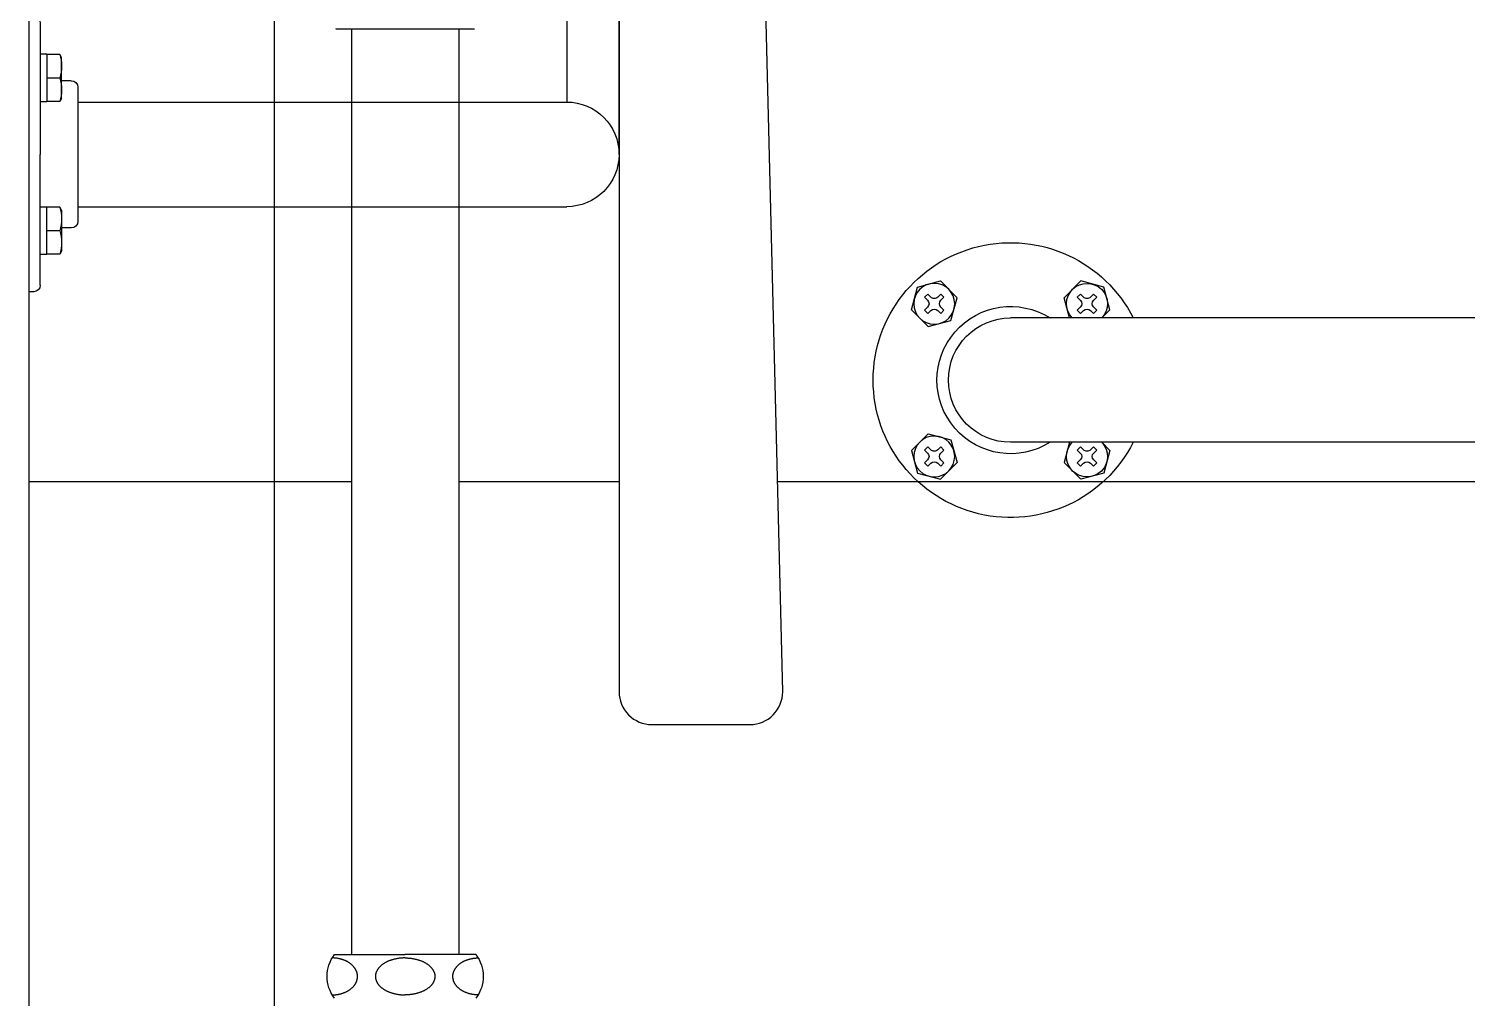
# Model space of a CAD drawing. Header units: millimetres. Extents: x 2213 to 82676, y 1050 to 28650.
# Drawn here: x 29693.6 to 30133.1, y 16929.4 to 17225.8 of the extents above; entities that cross this region are included whole.
import ezdxf

# ---------------------------------------------------------------- set-up
doc = ezdxf.new("R2010")
doc.units = ezdxf.units.MM
doc.header["$LTSCALE"] = 200
doc.linetypes.add('CEN', pattern=[62, 60, -1, 0, -1])
for name, color, linetype in [('01-CEN', 1, 'CEN'), ('01HAT', 8, 'Continuous'), ('2', 2, 'Continuous'), ('A-FIX', 5, 'Continuous')]:
    doc.layers.add(name, color=color, linetype=linetype)

# ---------------------------------------------------------------- blocks, each defined once
blk = doc.blocks.new('수직수평손잡이 정면모습')
for p, q in [((17816.67, 31221.63), (17818.54, 31228.6)), ((17818.54, 31228.6), (17825.51, 31230.46)), ((17825.51, 31230.46), (17830.61, 31225.36)), ((17863.34, 31225.36), (17868.44, 31230.46)), ((17875.41, 31228.6), (17868.44, 31230.46)), ((17877.28, 31221.63), (17875.41, 31228.6)), ((17821.66, 31226.46), (17820.67, 31225.47)), ((17820.67, 31225.47), (17821.59, 31224.55)), ((17821.59, 31222.43), (17820.67, 31221.51)), ((17821.66, 31226.46), (17822.58, 31225.54)), ((17825.62, 31226.46), (17824.7, 31225.54)), ((17825.62, 31226.46), (17826.61, 31225.47)), ((17826.61, 31225.47), (17825.69, 31224.55)), ((17825.69, 31222.43), (17826.61, 31221.51)), ((17828.95, 31219.16), (17830.61, 31225.36)), ((17865.21, 31218.39), (17863.34, 31225.36)), ((17867.34, 31225.47), (17868.33, 31226.46)), ((17867.34, 31225.47), (17868.26, 31224.55)), ((17867.34, 31221.51), (17868.26, 31222.43)), ((17868.33, 31226.46), (17869.25, 31225.54)), ((17871.37, 31225.54), (17872.29, 31226.46)), ((17872.29, 31226.46), (17873.28, 31225.47)), ((17872.36, 31224.55), (17873.28, 31225.47)), ((17872.36, 31222.43), (17873.28, 31221.51)), ((17305.98, 31219.16), (17846.98, 31219.16)), ((17816.67, 31221.63), (17819.14, 31219.16)), ((17820.67, 31221.51), (17821.66, 31220.52)), ((17822.58, 31221.44), (17821.66, 31220.52)), ((17824.7, 31221.44), (17825.62, 31220.52)), ((17826.61, 31221.51), (17825.62, 31220.52)), ((17872.18, 31216.52), (17865.21, 31218.39)), ((17867.34, 31221.51), (17868.33, 31220.52)), ((17868.33, 31220.52), (17869.25, 31221.44)), ((17871.37, 31221.44), (17872.29, 31220.52)), ((17872.18, 31216.52), (17877.28, 31221.63)), ((17872.29, 31220.52), (17873.28, 31221.51)), ((17872.18, 31183.79), (17865.21, 31181.93)), ((17872.18, 31183.79), (17877.28, 31178.69)), ((17307.98, 31181.16), (17846.98, 31181.16)), ((17816.67, 31178.69), (17819.14, 31181.16)), ((17816.67, 31178.69), (17818.54, 31171.72)), ((17820.67, 31178.8), (17821.66, 31179.79)), ((17821.59, 31177.88), (17820.67, 31178.8)), ((17822.58, 31178.87), (17821.66, 31179.79)), ((17824.7, 31178.87), (17825.62, 31179.79)), ((17826.61, 31178.8), (17825.62, 31179.79)), ((17825.69, 31177.88), (17826.61, 31178.8)), ((17828.95, 31181.16), (17830.61, 31174.96)), ((17865.21, 31181.93), (17863.34, 31174.96)), ((17867.34, 31178.8), (17868.33, 31179.79)), ((17867.34, 31178.8), (17868.26, 31177.88)), ((17868.33, 31179.79), (17869.25, 31178.87)), ((17871.37, 31178.87), (17872.29, 31179.79)), ((17872.29, 31179.79), (17873.28, 31178.8)), ((17872.36, 31177.88), (17873.28, 31178.8)), ((17877.28, 31178.69), (17875.41, 31171.72)), ((17820.67, 31174.84), (17821.59, 31175.76)), ((17821.66, 31173.85), (17820.67, 31174.84)), ((17821.66, 31173.85), (17822.58, 31174.77)), ((17825.62, 31173.85), (17824.7, 31174.77)), ((17825.51, 31169.85), (17830.61, 31174.96)), ((17825.62, 31173.85), (17826.61, 31174.84)), ((17826.61, 31174.84), (17825.69, 31175.76)), ((17863.34, 31174.96), (17868.44, 31169.85)), ((17867.34, 31174.84), (17868.26, 31175.76)), ((17867.34, 31174.84), (17868.33, 31173.85)), ((17868.33, 31173.85), (17869.25, 31174.77)), ((17871.37, 31174.77), (17872.29, 31173.85)), ((17872.29, 31173.85), (17873.28, 31174.84)), ((17872.36, 31175.76), (17873.28, 31174.84)), ((17818.54, 31171.72), (17825.51, 31169.85)), ((17875.41, 31171.72), (17868.44, 31169.85))]:
    blk.add_line(p, q)
for centre in [(17870.31, 31223.49), (17870.31, 31176.82)]:
    blk.add_circle(centre, 6.25)
for centre, radius, start, end in [((17846.98, 31200.16), 42, 206.8965, 153.1035), ((17823.64, 31223.49), 6.25, 316.0903, 223.9097), ((17820.53, 31223.49), 1.5, 315, 45), ((17823.64, 31226.6), 1.5, 225, 315), ((17826.75, 31223.49), 1.5, 135, 225), ((17846.98, 31200.16), 22.5, 237.6125, 122.3875), ((17867.2, 31223.49), 1.5, 315, 45), ((17870.31, 31226.6), 1.5, 225, 315), ((17873.42, 31223.49), 1.5, 135, 225), ((17823.64, 31220.38), 1.5, 45, 135), ((17846.98, 31200.16), 19, 270, 90), ((17870.31, 31220.38), 1.5, 45, 135), ((17823.64, 31176.82), 6.25, 136.0903, 43.9097), ((17823.64, 31179.94), 1.5, 225, 315), ((17870.31, 31179.94), 1.5, 225, 315), ((17820.53, 31176.82), 1.5, 315, 45), ((17823.64, 31173.71), 1.5, 45, 135), ((17826.75, 31176.82), 1.5, 135, 225), ((17867.2, 31176.82), 1.5, 315, 45), ((17870.31, 31173.71), 1.5, 45, 135), ((17873.42, 31176.82), 1.5, 135, 225)]:
    blk.add_arc(centre, radius, start, end)
blk = doc.blocks.new('등받이')
for p, q in [((18143.48, 31240.16), (18143.48, 31200.16)), ((18145.48, 31242.16), (18146.98, 31242.16)), ((18146.98, 31242.16), (18146.98, 31158.16)), ((18136.98, 31229.74), (18137.54, 31230.71)), ((18136.98, 31217.24), (18136.98, 31229.74)), ((18137.54, 31230.71), (18141.48, 31230.71)), ((18141.48, 31230.74), (18143.48, 31230.74)), ((18141.48, 31230.74), (18141.48, 31216.24)), ((18133.98, 31222.66), (18136.98, 31222.66)), ((18137.54, 31223.49), (18141.48, 31223.49)), ((18131.98, 31220.66), (18131.98, 31179.66)), ((18131.98, 31216.16), (17982.63, 31216.16)), ((18136.98, 31217.24), (18137.54, 31216.28)), ((18137.54, 31216.28), (18141.48, 31216.28)), ((18141.48, 31216.24), (18143.48, 31216.24)), ((18143.48, 31160.16), (18143.48, 31200.16)), ((18131.98, 31184.16), (17982.63, 31184.16)), ((18136.98, 31183.07), (18137.54, 31184.04)), ((18136.98, 31183.07), (18136.98, 31170.57)), ((18137.54, 31184.04), (18141.48, 31184.04)), ((18141.48, 31184.07), (18143.48, 31184.07)), ((18141.48, 31169.57), (18141.48, 31184.07)), ((18133.98, 31177.66), (18136.98, 31177.66)), ((18137.54, 31176.82), (18141.48, 31176.82)), ((18136.98, 31170.57), (18137.54, 31169.61)), ((18137.54, 31169.61), (18141.48, 31169.61)), ((18141.48, 31169.57), (18143.48, 31169.57)), ((18145.48, 31158.16), (18146.98, 31158.16))]:
    blk.add_line(p, q)
blk.add_lwpolyline([(17936.63, 31451.14), (17956.63, 31451.14, -0.414214), (17966.63, 31441.14), (17966.63, 31035.9, -0.414214), (17956.63, 31025.9), (17926.63, 31025.9, -0.414214), (17916.63, 31035.9), (17926.63, 31441.14, -0.414214)], format="xyb", close=True)
blk.add_lwpolyline([(17966.63, 31200.16), (17966.63, 31399.99), (17982.63, 31399.99), (17982.63, 31216.16)])
for centre, radius, start, end in [((18145.48, 31240.16), 2, 90, 180), ((18148.91, 31227.1), 11.93, 162.4016, 197.5984), ((18133.98, 31220.66), 2, 90, 180), ((18148.91, 31219.88), 11.93, 162.4016, 197.5984), ((17982.63, 31200.16), 16, 90, 270), ((18148.91, 31180.43), 11.93, 162.4016, 197.5984), ((18133.98, 31179.66), 2, 180, 270), ((18148.91, 31173.22), 11.93, 162.4016, 197.5984), ((18145.48, 31160.16), 2, 180, 270)]:
    blk.add_arc(centre, radius, start, end)
blk = doc.blocks.new('A$C657279D5')
at = {"linetype": 'Continuous'}
for p, q in [((-135.89901, 738.274336), (-94.101081, 738.274336)), ((-131.424824, 738.274336), (-131.424824, 455.415929)), ((-98.575267, 738.274336), (-98.575267, 455.415929)), ((-136.557522, 455.415929), (-115, 455.415929)), ((-93.442478, 455.415929), (-115, 455.415929))]:
    blk.add_line(p, q, dxfattribs=at)
for points in [[(-137.335861, 443.096973), (-137.197261, 443.097973), (-137.057661, 443.100973), (-136.917261, 443.105973), (-136.776261, 443.111973), (-136.633261, 443.120973), (-136.491261, 443.130973), (-136.347261, 443.142973), (-136.203261, 443.157973), (-136.059261, 443.173973), (-135.914261, 443.192973), (-135.768261, 443.213973), (-135.623261, 443.235973), (-135.477261, 443.260973), (-135.331261, 443.288973), (-135.186261, 443.317973), (-135.040261, 443.349973), (-134.894261, 443.383973), (-134.749261, 443.419973), (-134.604261, 443.457973), (-134.460261, 443.498973), (-134.316261, 443.541973), (-134.172261, 443.586973), (-134.030261, 443.634973), (-133.888261, 443.683973), (-133.748261, 443.735973), (-133.608261, 443.790973), (-133.469261, 443.846973), (-133.332261, 443.905973), (-133.196261, 443.966973), (-133.062261, 444.029973), (-132.929261, 444.094973), (-132.798261, 444.161973), (-132.668261, 444.230973), (-132.540261, 444.302973), (-132.414261, 444.375973), (-132.291261, 444.451973), (-132.169261, 444.528973), (-132.049261, 444.607973), (-131.932261, 444.688973), (-131.817261, 444.771973), (-131.704261, 444.855973), (-131.594261, 444.942973), (-131.487261, 445.029973), (-131.382261, 445.119973), (-131.279261, 445.209973), (-131.180261, 445.302973), (-131.083261, 445.395973), (-130.989261, 445.490973), (-130.898261, 445.586973), (-130.810261, 445.683973), (-130.725261, 445.782973), (-130.642261, 445.881973), (-130.563261, 445.981973), (-130.487261, 446.082973), (-130.414261, 446.184973), (-130.344261, 446.287973), (-130.277261, 446.390973), (-130.213261, 446.494973), (-130.153261, 446.599973), (-130.095261, 446.703973), (-130.041261, 446.809973), (-129.990261, 446.914973), (-129.942261, 447.020973), (-129.896261, 447.126973), (-129.854261, 447.232973), (-129.815261, 447.338973), (-129.780261, 447.444973), (-129.747261, 447.550973), (-129.717261, 447.656973), (-129.690261, 447.761973), (-129.665261, 447.866973), (-129.644261, 447.971973), (-129.626261, 448.076973), (-129.610261, 448.180973), (-129.597261, 448.284973), (-129.587261, 448.387973), (-129.579261, 448.489973), (-129.574261, 448.591973), (-129.572261, 448.692973), (-129.572261, 448.793973), (-129.574261, 448.894973), (-129.579261, 448.996973), (-129.587261, 449.098973), (-129.597261, 449.201973), (-129.610261, 449.305973), (-129.626261, 449.409973), (-129.644261, 449.513973), (-129.665261, 449.618973), (-129.690261, 449.724973), (-129.717261, 449.829973), (-129.747261, 449.935973), (-129.780261, 450.041973), (-129.815261, 450.147973), (-129.854261, 450.253973), (-129.896261, 450.359973), (-129.942261, 450.465973), (-129.990261, 450.571973), (-130.041261, 450.676973), (-130.095261, 450.781973), (-130.153261, 450.886973), (-130.213261, 450.991973), (-130.277261, 451.094973), (-130.344261, 451.198973), (-130.414261, 451.300973), (-130.487261, 451.402973), (-130.563261, 451.504973), (-130.642261, 451.604973), (-130.725261, 451.703973), (-130.810261, 451.801973), (-130.898261, 451.899973), (-130.989261, 451.995973), (-131.083261, 452.090973), (-131.180261, 452.183973), (-131.279261, 452.275973), (-131.382261, 452.366973), (-131.487261, 452.455973), (-131.594261, 452.543973), (-131.704261, 452.629973), (-131.817261, 452.714973), (-131.932261, 452.797973), (-132.049261, 452.878973), (-132.169261, 452.957973), (-132.291261, 453.034973), (-132.414261, 453.109973), (-132.540261, 453.183973), (-132.668261, 453.254973), (-132.798261, 453.324973), (-132.929261, 453.391973), (-133.062261, 453.456973), (-133.196261, 453.519973), (-133.332261, 453.580973), (-133.469261, 453.639973), (-133.608261, 453.695973), (-133.748261, 453.749973), (-133.888261, 453.801973), (-134.030261, 453.851973), (-134.172261, 453.899973), (-134.316261, 453.944973), (-134.460261, 453.987973), (-134.604261, 454.027973), (-134.749261, 454.066973), (-134.894261, 454.102973), (-135.040261, 454.136973), (-135.186261, 454.168973), (-135.331261, 454.197973), (-135.477261, 454.224973), (-135.623261, 454.249973), (-135.768261, 454.272973), (-135.914261, 454.293973), (-136.059261, 454.312973), (-136.203261, 454.328973), (-136.347261, 454.342973), (-136.491261, 454.355973), (-136.633261, 454.365973), (-136.776261, 454.374973), (-136.917261, 454.380973), (-137.057661, 454.385973), (-137.197261, 454.388973), (-137.335861, 454.388973)], [(-115.000261, 454.388973), (-115.162261, 454.388973), (-115.325261, 454.385973), (-115.490261, 454.380973), (-115.655261, 454.374973), (-115.821261, 454.365973), (-115.988261, 454.355973), (-116.156261, 454.342973), (-116.325261, 454.328973), (-116.494261, 454.312973), (-116.663261, 454.293973), (-116.833261, 454.272973), (-117.004261, 454.249973), (-117.174261, 454.224973), (-117.345261, 454.197973), (-117.515261, 454.168973), (-117.686261, 454.136973), (-117.856261, 454.102973), (-118.026261, 454.066973), (-118.196261, 454.027973), (-118.365261, 453.987973), (-118.533261, 453.944973), (-118.701261, 453.899973), (-118.867261, 453.851973), (-119.033261, 453.801973), (-119.198261, 453.749973), (-119.361261, 453.695973), (-119.523261, 453.639973), (-119.684261, 453.580973), (-119.843261, 453.519973), (-120.000261, 453.456973), (-120.156261, 453.391973), (-120.309261, 453.324973), (-120.461261, 453.254973), (-120.610261, 453.183973), (-120.758261, 453.109973), (-120.903261, 453.034973), (-121.045261, 452.957973), (-121.185261, 452.878973), (-121.322261, 452.797973), (-121.457261, 452.714973), (-121.588261, 452.629973), (-121.717261, 452.543973), (-121.843261, 452.455973), (-121.966261, 452.366973), (-122.086261, 452.275973), (-122.202261, 452.183973), (-122.316261, 452.090973), (-122.425261, 451.995973), (-122.532261, 451.899973), (-122.635261, 451.801973), (-122.735261, 451.703973), (-122.831261, 451.604973), (-122.924261, 451.504973), (-123.013261, 451.402973), (-123.098261, 451.300973), (-123.180261, 451.198973), (-123.258261, 451.094973), (-123.333261, 450.991973), (-123.404261, 450.886973), (-123.471261, 450.781973), (-123.535261, 450.676973), (-123.595261, 450.571973), (-123.651261, 450.465973), (-123.704261, 450.359973), (-123.753261, 450.253973), (-123.799261, 450.147973), (-123.841261, 450.041973), (-123.879261, 449.935973), (-123.914261, 449.829973), (-123.946261, 449.724973), (-123.974261, 449.618973), (-123.999261, 449.513973), (-124.021261, 449.409973), (-124.039261, 449.305973), (-124.054261, 449.201973), (-124.066261, 449.098973), (-124.075261, 448.996973), (-124.081261, 448.894973), (-124.084261, 448.793973), (-124.084261, 448.692973), (-124.081261, 448.591973), (-124.075261, 448.489973), (-124.066261, 448.387973), (-124.054261, 448.284973), (-124.039261, 448.180973), (-124.021261, 448.076973), (-123.999261, 447.971973), (-123.974261, 447.866973), (-123.946261, 447.761973), (-123.914261, 447.656973), (-123.879261, 447.550973), (-123.841261, 447.444973), (-123.799261, 447.338973), (-123.753261, 447.232973), (-123.704261, 447.126973), (-123.651261, 447.020973), (-123.595261, 446.914973), (-123.535261, 446.809973), (-123.471261, 446.703973), (-123.404261, 446.599973), (-123.333261, 446.494973), (-123.258261, 446.390973), (-123.180261, 446.287973), (-123.098261, 446.184973), (-123.013261, 446.082973), (-122.924261, 445.981973), (-122.831261, 445.881973), (-122.735261, 445.782973), (-122.635261, 445.683973), (-122.532261, 445.586973), (-122.425261, 445.490973), (-122.316261, 445.395973), (-122.202261, 445.302973), (-122.086261, 445.209973), (-121.966261, 445.119973), (-121.843261, 445.029973), (-121.717261, 444.942973), (-121.588261, 444.855973), (-121.457261, 444.771973), (-121.322261, 444.688973), (-121.185261, 444.607973), (-121.045261, 444.528973), (-120.903261, 444.451973), (-120.758261, 444.375973), (-120.610261, 444.302973), (-120.461261, 444.230973), (-120.309261, 444.161973), (-120.156261, 444.094973), (-120.000261, 444.029973), (-119.843261, 443.966973), (-119.684261, 443.905973), (-119.523261, 443.846973), (-119.361261, 443.790973), (-119.198261, 443.735973), (-119.033261, 443.683973), (-118.867261, 443.634973), (-118.701261, 443.586973), (-118.533261, 443.541973), (-118.365261, 443.498973), (-118.196261, 443.457973), (-118.026261, 443.419973), (-117.856261, 443.383973), (-117.686261, 443.349973), (-117.515261, 443.317973), (-117.345261, 443.288973), (-117.174261, 443.260973), (-117.004261, 443.235973), (-116.833261, 443.213973), (-116.663261, 443.192973), (-116.494261, 443.173973), (-116.325261, 443.157973), (-116.156261, 443.142973), (-115.988261, 443.130973), (-115.821261, 443.120973), (-115.655261, 443.111973), (-115.490261, 443.105973), (-115.325261, 443.100973), (-115.162261, 443.097973), (-115.000261, 443.096973)], [(-115.000261, 454.388973), (-114.838261, 454.388973), (-114.674261, 454.385973), (-114.510261, 454.380973), (-114.345261, 454.374973), (-114.178261, 454.365973), (-114.011261, 454.355973), (-113.843261, 454.342973), (-113.675261, 454.328973), (-113.506261, 454.312973), (-113.336261, 454.293973), (-113.166261, 454.272973), (-112.996261, 454.249973), (-112.825261, 454.224973), (-112.655261, 454.197973), (-112.484261, 454.168973), (-112.314261, 454.136973), (-112.143261, 454.102973), (-111.973261, 454.066973), (-111.804261, 454.027973), (-111.635261, 453.987973), (-111.466261, 453.944973), (-111.299261, 453.899973), (-111.132261, 453.851973), (-110.966261, 453.801973), (-110.802261, 453.749973), (-110.638261, 453.695973), (-110.476261, 453.639973), (-110.316261, 453.580973), (-110.157261, 453.519973), (-109.999261, 453.456973), (-109.844261, 453.391973), (-109.690261, 453.324973), (-109.539261, 453.254973), (-109.389261, 453.183973), (-109.242261, 453.109973), (-109.097261, 453.034973), (-108.955261, 452.957973), (-108.815261, 452.878973), (-108.677261, 452.797973), (-108.543261, 452.714973), (-108.411261, 452.629973), (-108.282261, 452.543973), (-108.156261, 452.455973), (-108.033261, 452.366973), (-107.914261, 452.275973), (-107.797261, 452.183973), (-107.684261, 452.090973), (-107.574261, 451.995973), (-107.467261, 451.899973), (-107.364261, 451.801973), (-107.265261, 451.703973), (-107.168261, 451.604973), (-107.076261, 451.504973), (-106.987261, 451.402973), (-106.901261, 451.300973), (-106.819261, 451.198973), (-106.741261, 451.094973), (-106.667261, 450.991973), (-106.596261, 450.886973), (-106.528261, 450.781973), (-106.465261, 450.676973), (-106.405261, 450.571973), (-106.348261, 450.465973), (-106.296261, 450.359973), (-106.246261, 450.253973), (-106.201261, 450.147973), (-106.159261, 450.041973), (-106.120261, 449.935973), (-106.085261, 449.829973), (-106.054261, 449.724973), (-106.025261, 449.618973), (-106.000261, 449.513973), (-105.979261, 449.409973), (-105.961261, 449.305973), (-105.945261, 449.201973), (-105.933261, 449.098973), (-105.925261, 448.996973), (-105.919261, 448.894973), (-105.916261, 448.793973), (-105.916261, 448.692973), (-105.919261, 448.591973), (-105.925261, 448.489973), (-105.933261, 448.387973), (-105.945261, 448.284973), (-105.961261, 448.180973), (-105.979261, 448.076973), (-106.000261, 447.971973), (-106.025261, 447.866973), (-106.054261, 447.761973), (-106.085261, 447.656973), (-106.120261, 447.550973), (-106.159261, 447.444973), (-106.201261, 447.338973), (-106.246261, 447.232973), (-106.296261, 447.126973), (-106.348261, 447.020973), (-106.405261, 446.914973), (-106.465261, 446.809973), (-106.528261, 446.703973), (-106.596261, 446.599973), (-106.667261, 446.494973), (-106.741261, 446.390973), (-106.819261, 446.287973), (-106.901261, 446.184973), (-106.987261, 446.082973), (-107.076261, 445.981973), (-107.168261, 445.881973), (-107.265261, 445.782973), (-107.364261, 445.683973), (-107.467261, 445.586973), (-107.574261, 445.490973), (-107.684261, 445.395973), (-107.797261, 445.302973), (-107.914261, 445.209973), (-108.033261, 445.119973), (-108.156261, 445.029973), (-108.282261, 444.942973), (-108.411261, 444.855973), (-108.543261, 444.771973), (-108.677261, 444.688973), (-108.815261, 444.607973), (-108.955261, 444.528973), (-109.097261, 444.451973), (-109.242261, 444.375973), (-109.389261, 444.302973), (-109.539261, 444.230973), (-109.690261, 444.161973), (-109.844261, 444.094973), (-109.999261, 444.029973), (-110.157261, 443.966973), (-110.316261, 443.905973), (-110.476261, 443.846973), (-110.638261, 443.790973), (-110.802261, 443.735973), (-110.966261, 443.683973), (-111.132261, 443.634973), (-111.299261, 443.586973), (-111.466261, 443.541973), (-111.635261, 443.498973), (-111.804261, 443.457973), (-111.973261, 443.419973), (-112.143261, 443.383973), (-112.314261, 443.349973), (-112.484261, 443.317973), (-112.655261, 443.288973), (-112.825261, 443.260973), (-112.996261, 443.235973), (-113.166261, 443.213973), (-113.336261, 443.192973), (-113.506261, 443.173973), (-113.675261, 443.157973), (-113.843261, 443.142973), (-114.011261, 443.130973), (-114.178261, 443.120973), (-114.345261, 443.111973), (-114.510261, 443.105973), (-114.674261, 443.100973), (-114.838261, 443.097973), (-115.000261, 443.096973)], [(-92.664261, 443.096973), (-92.803261, 443.097973), (-92.942261, 443.100973), (-93.083261, 443.105973), (-93.224261, 443.111973), (-93.366261, 443.120973), (-93.509261, 443.130973), (-93.652261, 443.142973), (-93.796261, 443.157973), (-93.941261, 443.173973), (-94.086261, 443.192973), (-94.231261, 443.213973), (-94.377261, 443.235973), (-94.522261, 443.260973), (-94.668261, 443.288973), (-94.814261, 443.317973), (-94.960261, 443.349973), (-95.105261, 443.383973), (-95.250261, 443.419973), (-95.395261, 443.457973), (-95.540261, 443.498973), (-95.684261, 443.541973), (-95.827261, 443.586973), (-95.970261, 443.634973), (-96.111261, 443.683973), (-96.252261, 443.735973), (-96.391261, 443.790973), (-96.530261, 443.846973), (-96.667261, 443.905973), (-96.803261, 443.966973), (-96.938261, 444.029973), (-97.071261, 444.094973), (-97.202261, 444.161973), (-97.331261, 444.230973), (-97.459261, 444.302973), (-97.585261, 444.375973), (-97.709261, 444.451973), (-97.831261, 444.528973), (-97.950261, 444.607973), (-98.068261, 444.688973), (-98.183261, 444.771973), (-98.295261, 444.855973), (-98.405261, 444.942973), (-98.513261, 445.029973), (-98.618261, 445.119973), (-98.720261, 445.209973), (-98.820261, 445.302973), (-98.916261, 445.395973), (-99.010261, 445.490973), (-99.102261, 445.586973), (-99.190261, 445.683973), (-99.275261, 445.782973), (-99.357261, 445.881973), (-99.436261, 445.981973), (-99.512261, 446.082973), (-99.585261, 446.184973), (-99.655261, 446.287973), (-99.722261, 446.390973), (-99.786261, 446.494973), (-99.847261, 446.599973), (-99.904261, 446.703973), (-99.959261, 446.809973), (-100.010261, 446.914973), (-100.058261, 447.020973), (-100.103261, 447.126973), (-100.145261, 447.232973), (-100.184261, 447.338973), (-100.220261, 447.444973), (-100.253261, 447.550973), (-100.283261, 447.656973), (-100.310261, 447.761973), (-100.334261, 447.866973), (-100.355261, 447.971973), (-100.374261, 448.076973), (-100.389261, 448.180973), (-100.402261, 448.284973), (-100.413261, 448.387973), (-100.420261, 448.489973), (-100.425261, 448.591973), (-100.428261, 448.692973), (-100.428261, 448.793973), (-100.425261, 448.894973), (-100.420261, 448.996973), (-100.413261, 449.098973), (-100.402261, 449.201973), (-100.389261, 449.305973), (-100.374261, 449.409973), (-100.355261, 449.513973), (-100.334261, 449.618973), (-100.310261, 449.724973), (-100.283261, 449.829973), (-100.253261, 449.935973), (-100.220261, 450.041973), (-100.184261, 450.147973), (-100.145261, 450.253973), (-100.103261, 450.359973), (-100.058261, 450.465973), (-100.010261, 450.571973), (-99.959261, 450.676973), (-99.904261, 450.781973), (-99.847261, 450.886973), (-99.786261, 450.991973), (-99.722261, 451.094973), (-99.655261, 451.198973), (-99.585261, 451.300973), (-99.512261, 451.402973), (-99.436261, 451.504973), (-99.357261, 451.604973), (-99.275261, 451.703973), (-99.190261, 451.801973), (-99.102261, 451.899973), (-99.010261, 451.995973), (-98.916261, 452.090973), (-98.820261, 452.183973), (-98.720261, 452.275973), (-98.618261, 452.366973), (-98.513261, 452.455973), (-98.405261, 452.543973), (-98.295261, 452.629973), (-98.183261, 452.714973), (-98.068261, 452.797973), (-97.950261, 452.878973), (-97.831261, 452.957973), (-97.709261, 453.034973), (-97.585261, 453.109973), (-97.459261, 453.183973), (-97.331261, 453.254973), (-97.202261, 453.324973), (-97.071261, 453.391973), (-96.938261, 453.456973), (-96.803261, 453.519973), (-96.667261, 453.580973), (-96.530261, 453.639973), (-96.391261, 453.695973), (-96.252261, 453.749973), (-96.111261, 453.801973), (-95.970261, 453.851973), (-95.827261, 453.899973), (-95.684261, 453.944973), (-95.540261, 453.987973), (-95.395261, 454.027973), (-95.250261, 454.066973), (-95.105261, 454.102973), (-94.960261, 454.136973), (-94.814261, 454.168973), (-94.668261, 454.197973), (-94.522261, 454.224973), (-94.377261, 454.249973), (-94.231261, 454.272973), (-94.086261, 454.293973), (-93.941261, 454.312973), (-93.796261, 454.328973), (-93.652261, 454.342973), (-93.509261, 454.355973), (-93.366261, 454.365973), (-93.224261, 454.374973), (-93.083261, 454.380973), (-92.942261, 454.385973), (-92.803261, 454.388973), (-92.664261, 454.388973)]]:
    blk.add_lwpolyline(points, dxfattribs=at)
for centre, radius, start, end in [((-135.89901, 738.582301), 0.307965, 219.002144, 270), ((-94.101081, 738.582301), 0.307965, 270, 320.997856), ((-128.074238, 448.743363), 10.793019, 141.813016, 218.186984), ((-101.925762, 448.743363), 10.793019, 321.813016, 38.186984)]:
    blk.add_arc(centre, radius, start, end, dxfattribs=at)
blk.add_blockref('등받이', (-18146.977174, -30500.158428))

msp = doc.modelspace()

# ---------------------------------------------------------------- linework, layer by layer
at = {"layer": '01-CEN'}
msp.add_line((29768.59, 19394.97), (29768.59, 16907.36), dxfattribs=at)
at = {"layer": '01HAT'}
for p, q in [((29768.59, 18887.36), (29768.59, 16907.36)), ((29693.59, 17087.36), (29792.16, 17087.36)), ((29825.01, 17087.36), (29873.93, 17087.36)), ((29922.35, 17087.36), (32521.45, 17087.36))]:
    msp.add_line(p, q, dxfattribs=at)
at = {"layer": '2'}
msp.add_lwpolyline([(33368.59, 18887.36), (29693.59, 18887.36), (29693.59, 16487.36), (33368.59, 16487.36)], close=True, dxfattribs=at)

# ---------------------------------------------------------------- block references
at = {"layer": 'A-FIX', "xscale": -1}
for name, p in [('수직수평손잡이 정면모습', (47840.56, -14081.8)), ('A$C657279D5', (29693.59, 16487.36))]:
    msp.add_blockref(name, p, dxfattribs=at)

doc.saveas('drawing.dxf')
